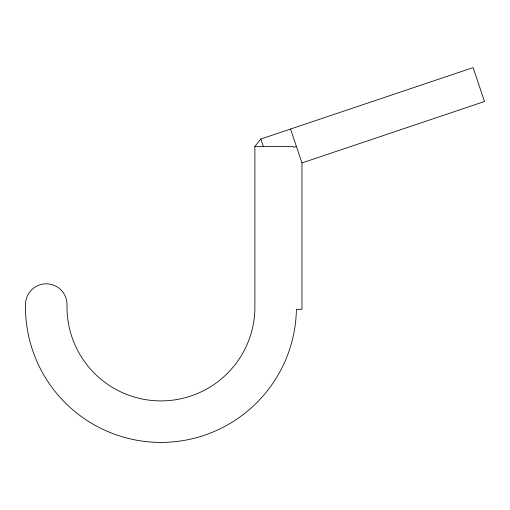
<?xml version="1.0" encoding="UTF-8"?>
<svg xmlns="http://www.w3.org/2000/svg" width="510" height="510" viewBox="0 0 510 510"><rect width="100%" height="100%" fill="white"/><g stroke="black" fill="none" stroke-linecap="round" stroke-linejoin="round"><path stroke-width="0.76" d="M254.885 146.415L260.833 139.045L473.095 67.613L484.5 101.509L301.965 162.939L301.965 309.309L296.399 309.309A135.469 135.469 0 0 1 158.578 442.387A135.469 135.469 0 0 1 25.5 304.566A20.757 20.757 0 0 1 46.257 283.809A20.757 20.757 0 0 1 67.014 304.566A93.968 93.968 0 0 0 158.578 400.873A93.968 93.968 0 0 0 254.885 309.309L254.885 146.415L293.39 146.415M293.543 147.371L296.399 146.415M290.553 129.043L301.965 162.939M260.833 139.045L263.313 146.415"/></g></svg>
